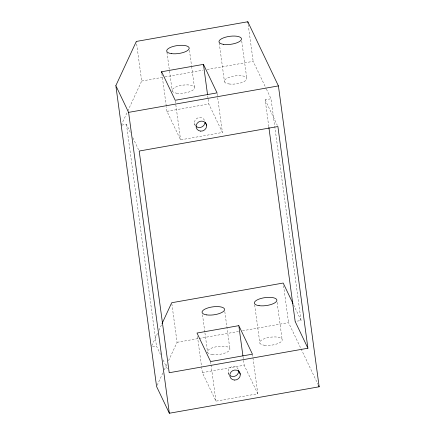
<?xml version="1.0" encoding="UTF-8"?>
<svg xmlns="http://www.w3.org/2000/svg" width="435" height="435" viewBox="0 0 435 435"><rect width="100%" height="100%" fill="white"/><g stroke="black" fill="none" stroke-linecap="round" stroke-linejoin="round"><path stroke-width="0.33" stroke-dasharray="2.17 1.63" d="M121.202 125.231L127.46 111.724M127.749 111.11L141.685 81.035L136.324 41.445M151.793 345.7L157.764 332.808M158.9 330.355L161.749 324.216M157.155 385.29L163.125 372.398M164.261 369.946L166.822 364.416M168.53 360.735L177.061 342.318L171.885 304.07M141.685 81.035L164.381 77.022M165.05 76.908L203.107 70.182M207.109 69.475L253.175 61.34L266.133 88.501M166.975 111.349L208.811 103.96L222.41 132.474L180.574 139.863L166.975 111.349L166.339 106.651M121.86 125.117L126.433 124.307L130.489 132.811M268.781 126.677L265.143 99.805L271.027 98.767L301.047 320.464L295.164 321.503M152.527 346.695L156.453 346.004L160.51 354.509M177.061 342.318L198.425 338.544M199.094 338.43L238.483 331.47M242.491 330.763L288.552 322.623L300.797 348.288M202.351 372.637L244.187 365.242L257.786 393.762L215.956 401.152L202.351 372.637L201.715 367.939M266.421 89.104L271.027 98.767M265.143 99.805L277.312 125.323M293.56 304.766L301.047 320.464M194.418 123.486L195.271 125.264M195.337 125.922L194.771 124.731A5.34 4.964 -25.5 0 1 197.648 118.021A5.34 4.964 -25.5 0 1 204.526 120.386M301.085 348.897L317.99 384.339M132.811 137.672L138.607 149.825M228.125 372.398L229.539 375.367M229.044 374.834L228.473 373.649A5.34 4.964 -25.5 0 1 231.355 366.933A5.34 4.964 -25.5 0 1 238.233 369.304M163.12 359.979L168.046 370.305M248.178 24.436L253.175 61.34M283.555 285.719L288.552 322.623M241.724 41.031L246.721 77.936M277.1 302.32L282.097 339.224M219.224 42.945L224.493 81.862M254.692 304.902L259.874 343.15M217.141 93.558L217.592 96.913M217.685 97.581L222.41 132.474M252.43 354.172L257.786 393.762M207.718 95.907L208.082 98.593M208.175 99.262L208.811 103.96M243.007 356.521L244.187 365.242M189.426 50.27L191.52 65.701M191.607 66.376L194.423 87.174M224.808 311.558L229.805 348.462M175.305 100.947L180.574 139.863M210.594 361.561L210.959 364.247M211.046 364.916L215.956 401.152M166.931 52.184L172.2 91.1M202.492 314.815L204.852 332.258M204.945 332.927L207.577 352.388M161.885 73.771L166.246 105.982M197.446 336.402L201.628 367.265M126.433 124.307L156.453 346.004M212.111 354.492A11.348 4.018 -7.7 0 0 229.892 349.512A11.348 4.018 -7.7 0 0 214.069 347.277A11.348 4.018 -7.7 0 0 212.111 354.492M264.404 345.254A11.348 4.018 -7.7 0 0 282.185 340.273A11.348 4.018 -7.7 0 0 266.367 338.038A11.348 4.018 -7.7 0 0 264.404 345.254M229.027 83.966A11.348 4.018 -7.7 0 0 246.808 78.985A11.348 4.018 -7.7 0 0 230.985 76.75A11.348 4.018 -7.7 0 0 229.027 83.966M176.73 93.204A11.348 4.018 -7.7 0 0 194.516 88.223A11.348 4.018 -7.7 0 0 178.693 85.989A11.348 4.018 -7.7 0 0 176.73 93.204"/><path stroke-width="0.65" d="M115.846 85.641L136.324 41.445L247.814 21.75L278.416 85.907L319.154 386.786L169.335 413.25L156.584 386.519L115.846 85.641L128.597 112.377L169.335 413.25M162.032 323.602L171.705 302.733L283.196 283.038L292.983 303.559M161.613 71.759L203.45 64.369L217.049 92.883L175.213 100.273L161.613 71.759L161.793 73.102M128.597 112.377L278.416 85.907M238.826 325.657L196.99 333.047L210.594 361.561L252.43 354.172L238.826 325.657L242.915 355.852M307.915 348.234L169.204 372.735L139.184 151.037L277.894 126.536L307.915 348.234L295.164 321.503L268.873 127.346M205.162 122.23L206.582 125.198M318.572 385.562L319.154 386.786M240.283 374.116L238.581 370.549A5.34 4.964 -25.5 0 1 235.971 375.693A5.34 4.964 -25.5 0 1 230.131 375.628M247.814 21.75L247.999 23.093M203.45 64.369L207.538 94.564M204.874 122.947A5.34 4.964 -25.5 0 1 196.424 126.71M206.75 314.902A11.348 4.018 -7.7 0 0 224.531 309.921A11.348 4.018 -7.7 0 0 208.708 307.686A11.348 4.018 -7.7 0 0 206.75 314.902M234.345 380.06A5.34 4.964 -25.5 0 0 239.93 372.866A5.34 4.964 -25.5 0 0 230.882 372.191A5.34 4.964 -25.5 0 0 234.345 380.06M259.042 305.664A11.348 4.018 -7.7 0 0 276.829 300.683A11.348 4.018 -7.7 0 0 261.005 298.448A11.348 4.018 -7.7 0 0 259.042 305.664M200.644 131.142A5.34 4.964 -25.5 0 0 206.228 123.953A5.34 4.964 -25.5 0 0 197.18 123.279A5.34 4.964 -25.5 0 0 200.644 131.142M223.666 44.381A11.348 4.018 -7.7 0 0 241.447 39.395A11.348 4.018 -7.7 0 0 225.624 37.16A11.348 4.018 -7.7 0 0 223.666 44.381M171.374 53.614A11.348 4.018 -7.7 0 0 189.154 48.633A11.348 4.018 -7.7 0 0 173.331 46.398A11.348 4.018 -7.7 0 0 171.374 53.614"/></g></svg>
